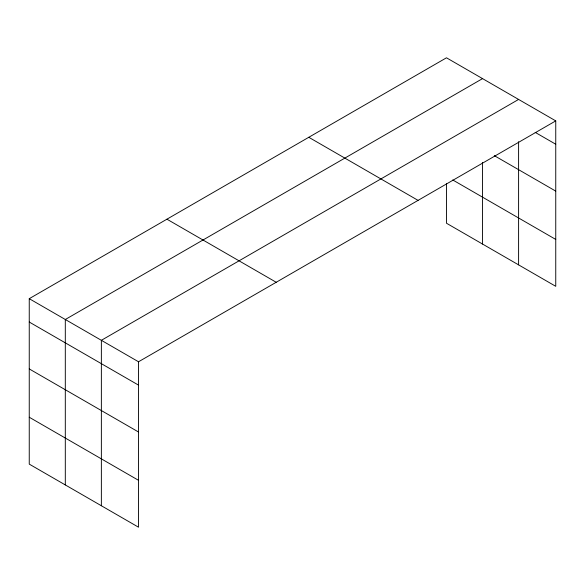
<?xml version="1.0" encoding="UTF-8"?>
<svg xmlns="http://www.w3.org/2000/svg" width="585" height="585" viewBox="0 0 585 585"><rect width="100%" height="100%" fill="white"/><g stroke="black" fill="none" stroke-linecap="round" stroke-linejoin="round"><path stroke-width="0.88" d="M518.595 141.724L518.595 264.866M446.479 183.558L446.479 223.229L555.75 286.321L555.75 120.883L446.479 57.798L29.25 298.679L29.25 464.117L138.521 527.202L138.521 361.771L29.25 298.679M482.537 78.617L65.308 319.498L65.308 484.936M518.595 99.435L101.366 340.316L101.366 505.754M138.521 361.771L555.75 120.883M535.195 132.371L555.75 144.232M494.296 155.639L555.75 191.119M452.753 179.961L555.75 239.433M308.792 137.292L418.063 200.377M166.937 219.192L276.208 282.277M29.25 322.035L138.521 385.12M29.25 368.923L138.521 432.008M29.25 417.229L138.521 480.314M482.537 162.528L482.537 244.047"/></g></svg>
